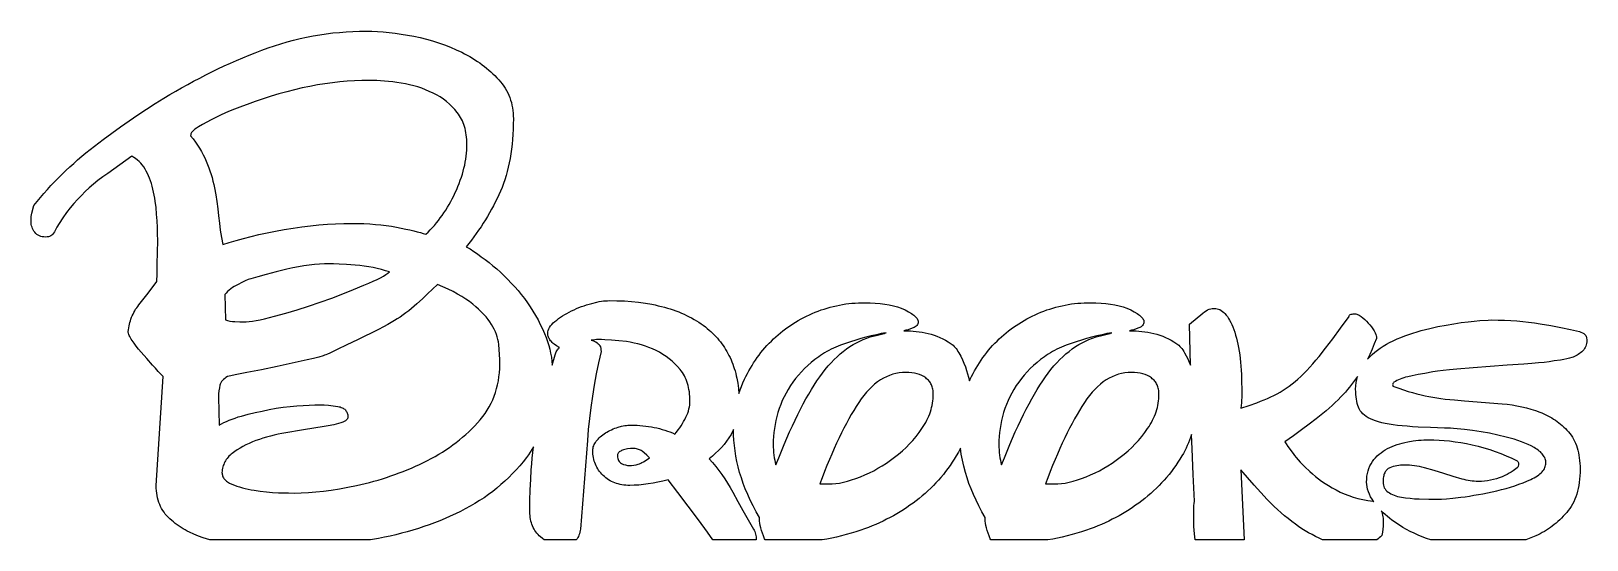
# Model space of a CAD drawing. Extents: x 24 to 217, y 22 to 85.
import ezdxf

# ---------------------------------------------------------------- set-up
doc = ezdxf.new("R2010")
doc.units = 0
doc.layers.add('CAMADA_1', color=18, linetype='CONTINUOUS')

msp = doc.modelspace()

# ---------------------------------------------------------------- linework, layer by layer
at = {"layer": 'CAMADA_1'}
for points in [[(66.26, 22.09), (46.35, 22.09), (45.94, 22.21), (45.54, 22.34), (44.94, 22.55), (44.38, 22.78), (43.83, 23.04), (43.56, 23.18), (43.3, 23.32), (43.05, 23.47), (42.8, 23.62), (42.56, 23.78), (42.32, 23.95), (42.09, 24.12), (41.86, 24.3), (41.64, 24.48), (41.43, 24.67), (41.23, 24.86), (41.03, 25.06), (40.85, 25.28), (40.69, 25.5), (40.54, 25.73), (40.4, 25.96), (40.27, 26.21), (40.16, 26.46), (40.06, 26.73), (39.98, 27), (39.9, 27.28), (39.84, 27.57), (39.8, 27.87), (39.76, 28.17), (39.74, 28.49), (39.74, 28.81), (40.58, 42.28), (40.28, 42.59), (39.96, 42.93), (39.62, 43.31), (39.27, 43.71), (38.56, 44.54), (37.87, 45.32), (37.55, 45.7), (37.25, 46.06), (36.98, 46.42), (36.73, 46.76), (36.62, 46.93), (36.53, 47.09), (36.45, 47.23), (36.38, 47.38), (36.33, 47.51), (36.29, 47.64), (36.27, 47.75), (36.27, 47.86), (36.29, 48.09), (36.32, 48.32), (36.36, 48.55), (36.41, 48.77), (36.47, 48.99), (36.53, 49.2), (36.6, 49.41), (36.68, 49.62), (36.76, 49.82), (36.86, 50.03), (36.96, 50.22), (37.07, 50.42), (37.18, 50.61), (37.31, 50.8), (37.44, 50.98), (37.58, 51.16), (38.71, 52.6), (39.82, 54.04), (39.83, 55.02), (39.86, 56.24), (39.9, 57.64), (39.91, 59.12), (39.9, 59.93), (39.87, 60.74), (39.83, 61.56), (39.78, 62.38), (39.7, 63.2), (39.6, 63.98), (39.54, 64.36), (39.47, 64.74), (39.4, 65.11), (39.31, 65.47), (39.22, 65.83), (39.13, 66.17), (39.02, 66.5), (38.9, 66.82), (38.77, 67.12), (38.64, 67.42), (38.49, 67.7), (38.34, 67.97), (38.18, 68.23), (38, 68.47), (37.81, 68.69), (37.61, 68.89), (37.4, 69.08), (37.17, 69.25), (36.94, 69.4), (36.69, 69.54), (33.73, 67.42), (33.11, 66.99), (32.52, 66.55), (31.96, 66.1), (31.44, 65.64), (30.94, 65.17), (30.46, 64.69), (29.99, 64.2), (29.54, 63.7), (29.09, 63.16), (28.64, 62.57), (28.18, 61.93), (27.71, 61.24), (27.44, 60.76), (27.12, 60.18), (27.03, 60.03), (26.93, 59.9), (26.81, 59.79), (26.68, 59.71), (26.53, 59.64), (26.38, 59.59), (26.21, 59.56), (26.02, 59.55), (25.82, 59.56), (25.62, 59.58), (25.44, 59.63), (25.27, 59.69), (25.11, 59.78), (24.97, 59.88), (24.83, 60), (24.71, 60.14), (24.6, 60.29), (24.51, 60.45), (24.43, 60.61), (24.36, 60.77), (24.31, 60.95), (24.27, 61.12), (24.25, 61.31), (24.24, 61.49), (24.25, 61.81), (24.26, 62.09), (24.29, 62.32), (24.33, 62.51), (24.58, 63.44), (24.99, 63.95), (25.4, 64.45), (25.83, 64.94), (26.26, 65.43), (26.7, 65.91), (27.14, 66.38), (27.6, 66.85), (28.06, 67.31), (28.54, 67.77), (29.02, 68.22), (29.51, 68.67), (30, 69.11), (30.51, 69.54), (31.02, 69.97), (31.54, 70.39), (32.08, 70.81), (33.14, 71.62), (34.22, 72.42), (35.29, 73.19), (36.36, 73.94), (37.44, 74.67), (38.51, 75.38), (39.59, 76.07), (40.67, 76.73), (41.4, 77.17), (42.14, 77.6), (42.87, 78.02), (43.62, 78.44), (44.36, 78.84), (45.11, 79.23), (45.86, 79.62), (46.62, 79.99), (47.37, 80.36), (48.14, 80.72), (48.9, 81.06), (49.67, 81.4), (50.44, 81.73), (51.22, 82.05), (51.99, 82.36), (52.78, 82.66), (53.56, 82.95), (54.35, 83.22), (55.14, 83.47), (55.93, 83.7), (56.73, 83.91), (57.53, 84.1), (58.34, 84.28), (59.15, 84.44), (59.96, 84.58), (60.77, 84.7), (61.59, 84.8), (62.41, 84.88), (63.24, 84.95), (64.06, 84.99), (64.89, 85.02), (65.73, 85.03), (66.41, 85.02), (67.11, 84.99), (67.83, 84.94), (68.55, 84.87), (69.3, 84.78), (70.05, 84.67), (70.83, 84.54), (71.61, 84.4), (72.4, 84.23), (73.17, 84.03), (73.93, 83.82), (74.68, 83.58), (75.42, 83.32), (76.14, 83.04), (76.84, 82.73), (77.54, 82.41), (77.88, 82.23), (78.21, 82.06), (78.54, 81.87), (78.86, 81.69), (79.17, 81.49), (79.47, 81.29), (79.77, 81.09), (80.06, 80.88), (80.34, 80.67), (80.61, 80.45), (80.88, 80.22), (81.14, 79.99), (81.4, 79.76), (81.64, 79.52), (81.88, 79.27), (82.11, 79.02), (82.33, 78.76), (82.54, 78.5), (82.73, 78.23), (82.91, 77.96), (83.07, 77.67), (83.22, 77.39), (83.36, 77.1), (83.48, 76.8), (83.58, 76.49), (83.68, 76.18), (83.75, 75.87), (83.82, 75.54), (83.87, 75.21), (83.9, 74.88), (83.92, 74.54), (83.93, 74.19), (83.92, 73.53), (83.91, 72.89), (83.87, 72.25), (83.83, 71.63), (83.77, 71.03), (83.71, 70.43), (83.62, 69.85), (83.53, 69.28), (83.42, 68.73), (83.3, 68.19), (83.17, 67.66), (83.03, 67.15), (82.87, 66.64), (82.7, 66.16), (82.52, 65.68), (82.32, 65.22), (82.12, 64.77), (81.9, 64.32), (81.68, 63.87), (81.45, 63.43), (81.22, 62.99), (80.97, 62.55), (80.72, 62.11), (80.46, 61.68), (80.19, 61.26), (79.92, 60.83), (79.63, 60.41), (79.34, 60), (79.04, 59.58), (78.73, 59.17), (78.41, 58.77), (78.09, 58.36), (78.56, 58.08), (79.02, 57.78), (79.49, 57.46), (79.96, 57.12), (80.43, 56.77), (80.91, 56.4), (81.38, 56.01), (81.86, 55.61), (82.33, 55.19), (82.79, 54.76), (83.23, 54.32), (83.67, 53.86), (84.09, 53.4), (84.5, 52.92), (84.9, 52.43), (85.29, 51.93), (85.66, 51.41), (86.01, 50.9), (86.35, 50.37), (86.67, 49.83), (86.98, 49.29), (87.26, 48.74), (87.53, 48.18), (87.78, 47.61), (87.98, 47.12), (88.15, 46.64), (88.31, 46.15), (88.44, 45.66), (88.54, 45.18), (88.63, 44.69), (88.69, 44.2), (88.73, 43.72), (89.1, 44.96), (89.14, 45.1), (89.19, 45.22), (89.24, 45.35), (89.3, 45.47), (89.37, 45.58), (89.45, 45.69), (89.53, 45.79), (89.62, 45.89), (89.28, 46.09), (88.99, 46.3), (88.86, 46.4), (88.74, 46.51), (88.63, 46.61), (88.53, 46.72), (88.45, 46.83), (88.38, 46.94), (88.31, 47.05), (88.26, 47.16), (88.22, 47.28), (88.19, 47.39), (88.18, 47.51), (88.17, 47.62), (88.19, 47.81), (88.23, 48), (88.3, 48.19), (88.39, 48.38), (88.52, 48.56), (88.67, 48.74), (88.85, 48.93), (89.06, 49.11), (89.29, 49.28), (89.52, 49.46), (89.77, 49.63), (90.02, 49.79), (90.29, 49.96), (90.56, 50.11), (90.84, 50.27), (91.14, 50.42), (91.43, 50.56), (91.74, 50.7), (92.04, 50.83), (92.35, 50.95), (92.67, 51.06), (92.98, 51.16), (93.31, 51.26), (93.63, 51.35), (94.26, 51.5), (94.55, 51.56), (94.83, 51.6), (95.09, 51.64), (95.34, 51.67), (95.57, 51.68), (95.79, 51.69), (96.74, 51.68), (97.66, 51.64), (98.56, 51.57), (99.42, 51.48), (100.26, 51.37), (101.08, 51.23), (101.47, 51.15), (101.86, 51.06), (102.24, 50.97), (102.62, 50.87), (102.99, 50.77), (103.35, 50.66), (103.7, 50.54), (104.05, 50.41), (104.39, 50.28), (104.72, 50.15), (105.05, 50), (105.37, 49.85), (105.69, 49.7), (105.99, 49.54), (106.29, 49.37), (106.58, 49.19), (106.87, 49.01), (107.15, 48.82), (107.42, 48.63), (107.69, 48.43), (107.92, 48.24), (108.15, 48.05), (108.37, 47.86), (108.58, 47.66), (108.78, 47.45), (108.98, 47.24), (109.18, 47.03), (109.36, 46.81), (109.54, 46.59), (109.72, 46.36), (109.88, 46.13), (110.04, 45.89), (110.19, 45.65), (110.34, 45.4), (110.48, 45.15), (110.61, 44.9), (110.74, 44.64), (110.86, 44.37), (110.97, 44.1), (111.08, 43.83), (111.18, 43.55), (111.27, 43.27), (111.36, 42.98), (111.44, 42.69), (111.51, 42.39), (111.58, 42.09), (111.69, 41.47), (111.78, 40.83), (111.83, 40.18), (111.98, 40.63), (112.15, 41.08), (112.33, 41.52), (112.52, 41.95), (112.7, 42.31), (112.88, 42.66), (113.06, 43), (113.26, 43.34), (113.46, 43.68), (113.66, 44), (113.88, 44.32), (114.1, 44.64), (114.33, 44.95), (114.56, 45.25), (114.81, 45.55), (115.06, 45.84), (115.31, 46.13), (115.57, 46.41), (115.85, 46.68), (116.12, 46.95), (116.41, 47.21), (116.69, 47.46), (116.99, 47.71), (117.29, 47.95), (117.59, 48.18), (117.9, 48.4), (118.21, 48.62), (118.53, 48.83), (118.86, 49.03), (119.19, 49.23), (119.53, 49.42), (119.87, 49.6), (120.21, 49.77), (120.57, 49.94), (120.92, 50.1), (121.29, 50.25), (121.65, 50.39), (122.02, 50.53), (122.39, 50.65), (122.77, 50.77), (123.14, 50.87), (123.52, 50.97), (123.9, 51.06), (124.28, 51.14), (124.67, 51.21), (125.05, 51.27), (125.44, 51.32), (125.83, 51.36), (126.23, 51.39), (126.62, 51.42), (127.02, 51.43), (127.42, 51.43), (128.09, 51.42), (128.72, 51.39), (129.33, 51.34), (129.9, 51.26), (130.45, 51.17), (130.96, 51.05), (131.45, 50.92), (131.91, 50.76), (132.41, 50.53), (132.84, 50.3), (133.2, 50.08), (133.36, 49.97), (133.5, 49.87), (133.62, 49.76), (133.73, 49.66), (133.82, 49.56), (133.9, 49.46), (133.95, 49.36), (134, 49.26), (134.02, 49.16), (134.03, 49.06), (134.02, 48.94), (133.99, 48.83), (133.94, 48.72), (133.87, 48.62), (133.78, 48.53), (133.67, 48.44), (133.54, 48.37), (133.39, 48.3), (133.08, 48.19), (132.79, 48.09), (132.51, 48.02), (132.25, 47.96), (132.33, 47.96), (132.7, 47.96), (133.06, 47.94), (133.42, 47.92), (133.78, 47.88), (134.15, 47.83), (134.52, 47.77), (134.89, 47.7), (135.26, 47.62), (135.62, 47.53), (135.99, 47.42), (136.35, 47.29), (136.71, 47.14), (137.06, 46.97), (137.41, 46.78), (137.75, 46.58), (138.09, 46.35), (138.22, 46.26), (138.34, 46.16), (138.47, 46.03), (138.59, 45.9), (138.71, 45.75), (138.83, 45.58), (138.95, 45.41), (139.07, 45.21), (139.29, 44.8), (139.5, 44.38), (139.69, 43.93), (139.87, 43.48), (140.01, 43.06), (140.14, 42.63), (140.26, 42.2), (140.36, 41.75), (140.45, 41.95), (140.63, 42.31), (140.81, 42.66), (140.99, 43), (141.19, 43.34), (141.39, 43.68), (141.6, 44), (141.81, 44.32), (142.03, 44.64), (142.26, 44.95), (142.5, 45.25), (142.74, 45.55), (142.99, 45.84), (143.24, 46.13), (143.51, 46.41), (143.78, 46.68), (144.05, 46.95), (144.34, 47.21), (144.62, 47.46), (144.92, 47.71), (145.22, 47.95), (145.52, 48.18), (145.83, 48.4), (146.15, 48.62), (146.47, 48.83), (146.79, 49.03), (147.12, 49.23), (147.46, 49.42), (147.8, 49.6), (148.15, 49.77), (148.5, 49.94), (148.85, 50.1), (149.22, 50.25), (149.58, 50.39), (149.95, 50.53), (150.32, 50.65), (150.7, 50.77), (151.07, 50.87), (151.45, 50.97), (151.83, 51.06), (152.21, 51.14), (152.6, 51.21), (152.98, 51.27), (153.37, 51.32), (153.77, 51.36), (154.16, 51.39), (154.56, 51.42), (154.95, 51.43), (155.36, 51.43), (156.02, 51.42), (156.65, 51.39), (157.26, 51.34), (157.83, 51.26), (158.38, 51.17), (158.9, 51.05), (159.38, 50.92), (159.84, 50.76), (160.34, 50.53), (160.77, 50.3), (161.13, 50.08), (161.29, 49.97), (161.43, 49.87), (161.55, 49.76), (161.66, 49.66), (161.75, 49.56), (161.83, 49.46), (161.88, 49.36), (161.93, 49.26), (161.95, 49.16), (161.96, 49.06), (161.95, 48.94), (161.92, 48.83), (161.87, 48.72), (161.8, 48.62), (161.71, 48.53), (161.6, 48.44), (161.47, 48.37), (161.32, 48.3), (161.01, 48.19), (160.72, 48.09), (160.44, 48.02), (160.18, 47.96), (160.27, 47.96), (160.63, 47.96), (160.99, 47.94), (161.35, 47.92), (161.72, 47.88), (162.08, 47.83), (162.45, 47.77), (162.82, 47.7), (163.19, 47.62), (163.56, 47.53), (163.92, 47.42), (164.28, 47.29), (164.64, 47.14), (164.99, 46.97), (165.34, 46.78), (165.68, 46.58), (166.02, 46.35), (166.15, 46.26), (166.27, 46.16), (166.4, 46.03), (166.52, 45.9), (166.64, 45.75), (166.76, 45.58), (166.88, 45.41), (167, 45.21), (167.2, 44.85), (167.38, 44.48), (167.56, 44.09), (167.72, 43.69), (167.62, 48.79), (169.23, 50.14), (169.44, 50.3), (169.65, 50.43), (169.84, 50.53), (170.04, 50.61), (170.22, 50.66), (170.39, 50.7), (170.54, 50.73), (170.67, 50.73), (170.85, 50.72), (171.02, 50.69), (171.2, 50.64), (171.36, 50.57), (171.53, 50.48), (171.69, 50.36), (171.84, 50.23), (171.99, 50.08), (172.14, 49.9), (172.29, 49.71), (172.43, 49.49), (172.57, 49.26), (172.7, 49), (172.83, 48.72), (172.96, 48.43), (173.08, 48.11), (173.2, 47.77), (173.31, 47.42), (173.42, 47.06), (173.51, 46.68), (173.6, 46.28), (173.68, 45.87), (173.75, 45.44), (173.81, 45), (173.87, 44.54), (173.92, 44.07), (173.96, 43.58), (174, 43.08), (174.02, 42.56), (174.04, 42.03), (174.05, 41.48), (174.06, 40.91), (174.06, 39.69), (174.05, 39.37), (174.04, 39.04), (174.01, 38.71), (173.97, 38.37), (175, 38.71), (175.95, 39.06), (176.4, 39.24), (176.84, 39.41), (177.26, 39.59), (177.66, 39.77), (178.05, 39.96), (178.43, 40.16), (178.81, 40.38), (179.19, 40.61), (179.56, 40.85), (179.93, 41.11), (180.3, 41.39), (180.66, 41.67), (181.02, 41.98), (181.39, 42.31), (181.75, 42.66), (182.12, 43.04), (182.49, 43.44), (182.87, 43.86), (183.25, 44.3), (183.63, 44.77), (184.43, 45.79), (185.32, 46.96), (186.29, 48.27), (187.35, 49.72), (187.27, 49.63), (187.3, 49.73), (187.35, 49.82), (187.41, 49.89), (187.5, 49.95), (187.6, 50), (187.73, 50.03), (187.87, 50.05), (188.03, 50.06), (188.11, 50.05), (188.2, 50.04), (188.3, 50.01), (188.4, 49.97), (188.5, 49.92), (188.61, 49.87), (188.83, 49.72), (189.06, 49.54), (189.29, 49.35), (189.51, 49.14), (189.72, 48.91), (189.92, 48.68), (190.11, 48.44), (190.28, 48.19), (190.44, 47.94), (190.57, 47.7), (190.66, 47.5), (190.72, 47.32), (190.73, 47.25), (190.74, 47.18), (190.74, 47.01), (190.47, 46.32), (190.19, 45.66), (189.91, 45.03), (189.62, 44.43), (189.9, 44.74), (190.21, 45.03), (190.52, 45.3), (190.86, 45.57), (191.21, 45.82), (191.57, 46.06), (191.96, 46.28), (192.35, 46.5), (192.81, 46.72), (193.28, 46.94), (193.76, 47.14), (194.25, 47.33), (194.74, 47.51), (195.25, 47.68), (195.77, 47.84), (196.29, 47.98), (197.34, 48.24), (198.35, 48.47), (199.35, 48.66), (200.31, 48.83), (201.23, 48.96), (202.07, 49.07), (202.84, 49.15), (203.53, 49.21), (204.56, 49.27), (205.01, 49.29), (205.81, 49.28), (206.59, 49.26), (207.36, 49.23), (208.11, 49.17), (208.85, 49.11), (209.57, 49.03), (210.28, 48.93), (210.98, 48.83), (212.32, 48.59), (213.57, 48.35), (214.75, 48.1), (215.85, 47.85), (216.05, 47.8), (216.23, 47.72), (216.39, 47.63), (216.53, 47.51), (216.58, 47.44), (216.64, 47.36), (216.68, 47.26), (216.72, 47.15), (216.74, 47.03), (216.76, 46.89), (216.78, 46.74), (216.78, 46.58), (216.75, 46.4), (216.71, 46.22), (216.65, 46.05), (216.58, 45.89), (216.49, 45.75), (216.39, 45.61), (216.27, 45.48), (216.14, 45.35), (216, 45.24), (215.86, 45.13), (215.71, 45.03), (215.56, 44.94), (215.41, 44.85), (215.25, 44.77), (215.08, 44.7), (214.92, 44.63), (214.64, 44.55), (214.31, 44.48), (213.94, 44.4), (213.52, 44.34), (212.73, 44.22), (212.12, 44.13), (211.51, 44.04), (210.79, 43.97), (209.95, 43.9), (208.99, 43.83), (206.93, 43.69), (204.8, 43.53), (202.69, 43.36), (200.69, 43.2), (199.78, 43.11), (198.98, 43.03), (198.3, 42.94), (197.73, 42.86), (196.74, 42.69), (195.89, 42.54), (195.17, 42.4), (194.6, 42.26), (194.35, 42.2), (194.11, 42.13), (193.88, 42.05), (193.67, 41.97), (193.46, 41.88), (193.26, 41.79), (193.08, 41.69), (192.9, 41.59), (192.83, 41.5), (192.78, 41.42), (192.75, 41.33), (192.73, 41.25), (192.75, 41.17), (192.78, 41.12), (192.83, 41.09), (192.9, 41.08), (193.51, 40.86), (194.09, 40.65), (194.66, 40.46), (195.21, 40.3), (195.74, 40.15), (196.25, 40.02), (196.75, 39.9), (197.22, 39.81), (197.7, 39.73), (198.2, 39.65), (198.71, 39.58), (199.25, 39.51), (200.4, 39.4), (201.62, 39.3), (206.28, 38.92), (206.91, 38.86), (207.52, 38.78), (208.13, 38.68), (208.71, 38.56), (209.29, 38.42), (209.85, 38.27), (210.4, 38.1), (210.94, 37.9), (211.2, 37.8), (211.46, 37.69), (211.71, 37.57), (211.95, 37.45), (212.19, 37.32), (212.43, 37.18), (212.66, 37.04), (212.88, 36.89), (213.1, 36.73), (213.32, 36.57), (213.53, 36.4), (213.73, 36.22), (213.93, 36.04), (214.12, 35.85), (214.31, 35.65), (214.49, 35.45), (214.67, 35.24), (214.83, 35.02), (214.98, 34.78), (215.12, 34.54), (215.25, 34.29), (215.37, 34.03), (215.48, 33.75), (215.57, 33.47), (215.66, 33.18), (215.73, 32.87), (215.79, 32.56), (215.84, 32.23), (215.88, 31.9), (215.91, 31.55), (215.93, 31.2), (215.93, 30.83), (215.93, 30.41), (215.91, 29.99), (215.87, 29.59), (215.83, 29.2), (215.77, 28.82), (215.7, 28.45), (215.62, 28.1), (215.52, 27.75), (215.41, 27.42), (215.29, 27.11), (215.15, 26.8), (215, 26.51), (214.84, 26.23), (214.67, 25.96), (214.48, 25.7), (214.28, 25.46), (214.07, 25.22), (213.86, 25), (213.64, 24.78), (213.42, 24.56), (213.2, 24.36), (212.97, 24.16), (212.74, 23.97), (212.5, 23.79), (212.26, 23.61), (212.02, 23.44), (211.77, 23.28), (211.52, 23.12), (211.26, 22.98), (211, 22.84), (210.74, 22.71), (210.47, 22.58), (209.86, 22.32), (209.24, 22.09), (197.46, 22.09), (196.92, 22.27), (196.4, 22.47), (195.89, 22.68), (195.4, 22.9), (194.92, 23.13), (194.46, 23.37), (194.01, 23.63), (193.58, 23.89), (193.26, 24.1), (192.95, 24.32), (192.65, 24.54), (192.36, 24.76), (192.09, 24.99), (191.83, 25.22), (191.58, 25.45), (191.34, 25.69), (191.39, 25.51), (191.44, 25.33), (191.49, 25.14), (191.52, 24.95), (191.55, 24.76), (191.57, 24.56), (191.58, 24.36), (191.58, 24.15), (191.57, 23.8), (191.54, 23.43), (191.49, 23.04), (191.41, 22.63), (191.24, 22.47), (191.08, 22.33), (190.93, 22.22), (190.79, 22.09), (184.08, 22.09), (183.64, 22.29), (183.2, 22.5), (182.77, 22.73), (182.34, 22.96), (181.93, 23.21), (181.51, 23.47), (181.11, 23.74), (180.7, 24.02), (180.25, 24.36), (179.8, 24.71), (179.36, 25.07), (178.93, 25.44), (178.5, 25.83), (178.07, 26.23), (177.65, 26.64), (177.23, 27.07), (176.41, 27.95), (175.59, 28.86), (174.78, 29.79), (173.97, 30.75), (174.38, 22.09), (168.32, 22.09), (168.26, 22.46), (168.22, 22.84), (168.18, 23.29), (168.15, 23.76), (168.14, 24.24), (168.13, 24.74), (168.13, 25.76), (168.14, 26.05), (168.15, 26.33), (168.18, 26.6), (168.22, 26.86), (168.06, 30.17), (167.92, 33.34), (167.89, 34.22), (167.86, 35.11), (167.74, 34.77), (167.62, 34.43), (167.48, 34.1), (167.33, 33.76), (167.18, 33.44), (167.01, 33.11), (166.84, 32.79), (166.66, 32.47), (166.42, 32.07), (166.16, 31.68), (165.9, 31.29), (165.63, 30.92), (165.36, 30.55), (165.07, 30.18), (164.77, 29.82), (164.47, 29.47), (164.15, 29.13), (163.83, 28.8), (163.5, 28.47), (163.16, 28.14), (162.81, 27.83), (162.45, 27.52), (162.08, 27.22), (161.71, 26.92), (161.32, 26.64), (160.93, 26.36), (160.54, 26.09), (160.13, 25.82), (159.73, 25.57), (159.31, 25.32), (158.89, 25.08), (158.47, 24.85), (158.04, 24.63), (157.6, 24.41), (157.15, 24.2), (156.7, 24), (156.25, 23.81), (155.79, 23.63), (155.32, 23.45), (154.85, 23.28), (154.25, 23.08), (153.65, 22.9), (153.06, 22.73), (152.46, 22.57), (151.86, 22.43), (151.26, 22.3), (150.67, 22.19), (150.07, 22.09), (143.02, 22.09), (142.95, 22.23), (142.8, 22.58), (142.67, 22.92), (142.57, 23.25), (142.48, 23.56), (142.41, 23.86), (142.36, 24.15), (142.33, 24.42), (142.32, 24.68), (142.32, 24.85), (141.91, 25.57), (141.53, 26.28), (141.18, 26.99), (140.86, 27.69), (140.56, 28.38), (140.3, 29.07), (140.07, 29.76), (139.86, 30.44), (139.66, 31.2), (139.49, 31.95), (139.36, 32.7), (139.25, 33.44), (139, 32.95), (138.73, 32.47), (138.48, 32.07), (138.23, 31.68), (137.97, 31.29), (137.7, 30.92), (137.42, 30.55), (137.14, 30.18), (136.84, 29.82), (136.54, 29.47), (136.22, 29.13), (135.9, 28.8), (135.57, 28.47), (135.23, 28.14), (134.88, 27.83), (134.52, 27.52), (134.15, 27.22), (133.77, 26.92), (133.39, 26.64), (133, 26.36), (132.6, 26.09), (132.2, 25.82), (131.79, 25.57), (131.38, 25.32), (130.96, 25.08), (130.54, 24.85), (130.1, 24.63), (129.67, 24.41), (129.22, 24.2), (128.77, 24), (128.32, 23.81), (127.86, 23.63), (127.39, 23.45), (126.92, 23.28), (126.32, 23.08), (125.72, 22.9), (125.12, 22.73), (124.53, 22.57), (123.93, 22.43), (123.33, 22.3), (122.73, 22.19), (122.14, 22.09), (115.09, 22.09), (115.02, 22.23), (114.87, 22.58), (114.74, 22.92), (114.63, 23.25), (114.55, 23.56), (114.48, 23.86), (114.43, 24.15), (114.4, 24.42), (114.39, 24.68), (114.39, 24.85), (113.98, 25.57), (113.6, 26.28), (113.25, 26.99), (112.93, 27.69), (112.63, 28.38), (112.37, 29.07), (112.14, 29.76), (111.93, 30.44), (111.75, 31.11), (111.6, 31.78), (111.47, 32.45), (111.36, 33.1), (111.28, 33.76), (111.22, 34.41), (111.18, 35.05), (111.17, 35.69), (111.17, 35.73), (111.02, 35.43), (110.86, 35.14), (110.6, 34.71), (110.31, 34.3), (110, 33.9), (109.68, 33.52), (109.33, 33.15), (108.96, 32.8), (108.57, 32.46), (108.15, 32.13), (108.57, 31.66), (108.97, 31.17), (109.36, 30.67), (109.73, 30.16), (110.09, 29.64), (110.43, 29.1), (110.76, 28.55), (111.07, 27.98), (111.69, 26.84), (112.33, 25.7), (112.99, 24.55), (113.66, 23.41), (113.73, 23.27), (113.79, 23.12), (113.85, 22.97), (113.9, 22.8), (113.93, 22.64), (113.96, 22.46), (113.98, 22.28), (113.99, 22.09), (108.62, 22.09), (107.94, 23.03), (106.82, 24.57), (105.57, 26.25), (104.29, 27.93), (103.07, 29.51), (102.44, 29.35), (101.82, 29.21), (101.22, 29.09), (100.62, 29), (100.03, 28.92), (99.45, 28.87), (98.89, 28.84), (98.33, 28.83), (98.08, 28.83), (97.84, 28.85), (97.6, 28.87), (97.36, 28.91), (97.14, 28.95), (96.91, 29), (96.7, 29.06), (96.49, 29.14), (96.29, 29.22), (96.09, 29.31), (95.9, 29.41), (95.71, 29.52), (95.53, 29.64), (95.36, 29.77), (95.19, 29.91), (95.03, 30.06), (94.88, 30.21), (94.73, 30.37), (94.6, 30.54), (94.47, 30.71), (94.36, 30.89), (94.26, 31.07), (94.16, 31.25), (94.08, 31.44), (94, 31.64), (93.94, 31.84), (93.88, 32.04), (93.84, 32.26), (93.8, 32.47), (93.78, 32.69), (93.76, 32.92), (93.76, 33.15), (93.77, 33.29), (93.79, 33.44), (93.82, 33.59), (93.87, 33.73), (93.92, 33.87), (94, 34.01), (94.08, 34.15), (94.18, 34.29), (94.29, 34.43), (94.41, 34.56), (94.54, 34.69), (94.68, 34.82), (94.83, 34.94), (94.98, 35.07), (95.33, 35.31), (95.51, 35.42), (95.69, 35.53), (95.88, 35.63), (96.08, 35.72), (96.27, 35.81), (96.48, 35.89), (96.68, 35.96), (96.89, 36.03), (97.31, 36.14), (97.72, 36.22), (97.92, 36.24), (98.11, 36.26), (98.31, 36.28), (98.5, 36.28), (98.87, 36.28), (99.23, 36.26), (99.59, 36.24), (99.95, 36.21), (100.3, 36.17), (100.65, 36.12), (101, 36.07), (101.34, 36), (101.67, 35.93), (102.01, 35.85), (102.34, 35.76), (102.66, 35.66), (102.98, 35.55), (103.3, 35.44), (103.61, 35.31), (103.92, 35.18), (104.13, 35.43), (104.32, 35.69), (104.51, 35.95), (104.68, 36.21), (104.85, 36.47), (105, 36.73), (105.14, 36.99), (105.27, 37.25), (105.39, 37.52), (105.5, 37.77), (105.58, 38.03), (105.65, 38.28), (105.71, 38.53), (105.75, 38.77), (105.77, 39.01), (105.78, 39.24), (105.78, 39.55), (105.76, 39.84), (105.74, 40.13), (105.71, 40.41), (105.66, 40.68), (105.61, 40.95), (105.55, 41.2), (105.47, 41.45), (105.39, 41.7), (105.3, 41.93), (105.2, 42.16), (105.09, 42.38), (104.97, 42.59), (104.84, 42.79), (104.7, 42.99), (104.55, 43.18), (104.24, 43.54), (103.91, 43.88), (103.56, 44.2), (103.2, 44.5), (102.82, 44.78), (102.43, 45.04), (102.02, 45.29), (101.59, 45.51), (101.15, 45.71), (100.71, 45.89), (100.26, 46.06), (99.8, 46.21), (99.34, 46.33), (98.87, 46.44), (98.39, 46.54), (97.91, 46.61), (96.96, 46.72), (96.07, 46.8), (95.23, 46.85), (94.82, 46.86), (94.44, 46.86), (94.21, 46.86), (93.99, 46.85), (93.55, 46.8), (93.71, 46.75), (93.86, 46.7), (94, 46.64), (94.14, 46.57), (94.29, 46.47), (94.42, 46.36), (94.53, 46.24), (94.62, 46.1), (94.69, 45.95), (94.74, 45.78), (94.77, 45.6), (94.78, 45.41), (94.47, 44.01), (94.19, 42.62), (93.94, 41.23), (93.72, 39.85), (93.52, 38.47), (93.35, 37.1), (93.2, 35.74), (93.08, 34.38), (92.24, 23.43), (92.2, 23.23), (92.15, 23.03), (92.1, 22.85), (92.04, 22.68), (91.97, 22.51), (91.89, 22.36), (91.81, 22.22), (91.71, 22.09), (87.74, 22.09), (87.51, 22.26), (87.28, 22.45), (87.12, 22.6), (86.98, 22.75), (86.84, 22.91), (86.71, 23.08), (86.59, 23.25), (86.48, 23.43), (86.39, 23.62), (86.3, 23.81), (86.22, 24.01), (86.16, 24.21), (86.1, 24.42), (86.05, 24.64), (86.02, 24.86), (85.99, 25.09), (85.98, 25.32), (85.97, 25.57), (85.98, 26.96), (86.01, 28.29), (86.07, 29.56), (86.14, 30.77), (86.2, 31.49), (86.26, 32.2), (86.34, 32.91), (86.43, 33.61), (86.22, 33.27), (86, 32.93), (85.78, 32.61), (85.54, 32.29), (85.13, 31.76), (84.71, 31.25), (84.27, 30.76), (83.82, 30.28), (83.36, 29.81), (82.88, 29.36), (82.39, 28.92), (81.89, 28.5), (81.37, 28.09), (80.84, 27.69), (80.3, 27.3), (79.74, 26.94), (79.17, 26.58), (78.58, 26.24), (77.98, 25.91), (77.37, 25.6), (76.75, 25.3), (76.12, 25.01), (75.48, 24.73), (74.83, 24.46), (74.18, 24.2), (73.52, 23.96), (72.85, 23.72), (72.17, 23.5), (71.49, 23.29), (70.8, 23.09), (70.1, 22.9), (69.39, 22.72), (68.68, 22.56), (67.96, 22.4), (67.23, 22.26), (66.49, 22.13)], [(43.97, 72.08), (44.28, 71.69), (44.57, 71.31), (44.84, 70.92), (45.09, 70.53), (45.33, 70.14), (45.54, 69.74), (45.74, 69.35), (45.92, 68.94), (46.08, 68.54), (46.23, 68.13), (46.38, 67.73), (46.51, 67.31), (46.63, 66.9), (46.74, 66.48), (46.84, 66.06), (46.93, 65.64), (47.09, 64.79), (47.23, 63.93), (47.35, 63.05), (47.44, 62.17), (47.54, 61.28), (47.65, 60.39), (47.79, 59.5), (47.95, 58.62), (48.77, 58.89), (49.63, 59.14), (50.53, 59.39), (51.46, 59.63), (52.43, 59.86), (53.44, 60.08), (54.49, 60.28), (55.57, 60.48), (56.66, 60.66), (57.74, 60.81), (58.81, 60.94), (59.87, 61.05), (60.91, 61.13), (61.93, 61.19), (62.95, 61.23), (63.95, 61.24), (64.7, 61.23), (65.44, 61.21), (66.15, 61.17), (66.85, 61.12), (67.53, 61.06), (68.19, 60.98), (68.83, 60.88), (69.45, 60.77), (70.6, 60.54), (71.12, 60.43), (71.59, 60.32), (72.03, 60.21), (72.42, 60.1), (72.78, 59.99), (73.09, 59.89), (73.37, 60.15), (73.63, 60.43), (73.89, 60.71), (74.15, 61), (74.4, 61.3), (74.64, 61.6), (74.87, 61.92), (75.11, 62.23), (75.33, 62.56), (75.55, 62.89), (75.76, 63.24), (75.97, 63.58), (76.17, 63.94), (76.36, 64.3), (76.55, 64.67), (76.73, 65.05), (76.91, 65.43), (77.07, 65.81), (77.22, 66.19), (77.36, 66.57), (77.49, 66.95), (77.61, 67.32), (77.72, 67.7), (77.81, 68.08), (77.9, 68.45), (77.97, 68.83), (78.03, 69.2), (78.08, 69.57), (78.12, 69.95), (78.15, 70.32), (78.17, 70.69), (78.17, 71.06), (78.17, 71.35), (78.16, 71.64), (78.13, 71.92), (78.1, 72.19), (78.06, 72.46), (78.01, 72.72), (77.95, 72.97), (77.88, 73.22), (77.8, 73.46), (77.71, 73.69), (77.61, 73.92), (77.51, 74.14), (77.39, 74.35), (77.27, 74.56), (77.13, 74.76), (76.99, 74.96), (76.68, 75.33), (76.36, 75.68), (76.01, 76.01), (75.64, 76.32), (75.26, 76.61), (74.85, 76.88), (74.43, 77.14), (73.98, 77.37), (73.52, 77.58), (73.05, 77.78), (72.58, 77.96), (72.09, 78.12), (71.59, 78.26), (71.09, 78.39), (70.57, 78.5), (70.05, 78.6), (69.52, 78.68), (69, 78.74), (68.49, 78.8), (67.99, 78.85), (67.5, 78.89), (67.01, 78.91), (66.54, 78.93), (66.07, 78.93), (65.18, 78.92), (64.28, 78.89), (63.37, 78.83), (62.46, 78.75), (61.54, 78.65), (60.61, 78.52), (59.68, 78.37), (58.74, 78.19), (57.8, 78), (56.85, 77.78), (55.89, 77.53), (54.92, 77.27), (53.95, 76.98), (52.97, 76.67), (51.99, 76.33), (51, 75.97), (50.39, 75.74), (49.43, 75.38), (48.86, 75.16), (48.28, 74.91), (47.69, 74.65), (47.1, 74.36), (46.52, 74.07), (45.97, 73.77), (45.44, 73.47), (44.94, 73.18), (44.72, 73.03), (44.52, 72.89), (44.35, 72.74), (44.21, 72.61), (44.11, 72.47), (44.03, 72.34), (43.99, 72.21)], [(48.29, 49.3), (48.55, 49.23), (48.84, 49.16), (49.15, 49.12), (49.47, 49.09), (50.09, 49.06), (50.57, 49.05), (50.87, 49.06), (51.22, 49.09), (51.63, 49.15), (52.08, 49.23), (52.58, 49.33), (53.13, 49.45), (53.73, 49.6), (54.38, 49.77), (55.75, 50.15), (57.15, 50.56), (58.57, 51.01), (60.01, 51.5), (61.45, 52.01), (62.83, 52.53), (64.16, 53.05), (65.43, 53.58), (66.03, 53.84), (66.57, 54.08), (67.05, 54.31), (67.47, 54.52), (67.84, 54.72), (68.15, 54.9), (68.41, 55.07), (68.61, 55.23), (68.11, 55.39), (67.61, 55.54), (67.09, 55.67), (66.56, 55.78), (66.02, 55.88), (65.47, 55.96), (64.91, 56.03), (64.33, 56.08), (63.26, 56.15), (62.37, 56.2), (61.67, 56.23), (61.16, 56.24), (60.56, 56.23), (59.94, 56.2), (59.31, 56.15), (58.66, 56.08), (58, 55.98), (57.32, 55.86), (56.62, 55.73), (55.91, 55.57), (54.55, 55.24), (53.35, 54.93), (52.3, 54.65), (51.42, 54.38), (51.1, 54.28), (50.73, 54.13), (50.32, 53.94), (49.85, 53.7), (49.62, 53.57), (49.39, 53.43), (49.17, 53.29), (48.95, 53.13), (48.75, 52.97), (48.56, 52.8), (48.38, 52.62), (48.2, 52.43)], [(47.86, 30.42), (47.87, 30.31), (47.88, 30.2), (47.91, 30.09), (47.94, 29.98), (47.98, 29.88), (48.04, 29.78), (48.1, 29.69), (48.17, 29.6), (48.25, 29.51), (48.34, 29.42), (48.44, 29.34), (48.56, 29.26), (48.68, 29.19), (48.8, 29.12), (49.09, 28.98), (49.4, 28.86), (49.72, 28.75), (50.05, 28.64), (50.39, 28.54), (50.74, 28.45), (51.1, 28.36), (51.47, 28.29), (51.84, 28.22), (52.6, 28.11), (53.36, 28.02), (54.11, 27.96), (54.85, 27.92), (56.09, 27.89), (56.84, 27.88), (57.68, 27.9), (58.56, 27.94), (59.46, 28.01), (60.41, 28.12), (61.38, 28.25), (62.39, 28.41), (63.43, 28.6), (64.5, 28.81), (65.04, 28.93), (65.58, 29.06), (66.12, 29.2), (66.65, 29.34), (67.18, 29.49), (67.71, 29.65), (68.24, 29.82), (68.76, 29.99), (69.27, 30.17), (69.79, 30.36), (70.3, 30.55), (70.8, 30.76), (71.31, 30.97), (71.81, 31.19), (72.3, 31.42), (72.8, 31.65), (73.29, 31.89), (73.76, 32.14), (74.23, 32.4), (74.69, 32.67), (75.14, 32.95), (75.58, 33.23), (76.02, 33.53), (76.44, 33.83), (76.85, 34.14), (77.26, 34.46), (77.65, 34.79), (78.04, 35.13), (78.41, 35.47), (78.78, 35.83), (79.14, 36.19), (79.49, 36.56), (79.82, 36.94), (80.13, 37.33), (80.42, 37.73), (80.69, 38.14), (80.94, 38.56), (81.16, 38.99), (81.37, 39.43), (81.55, 39.87), (81.71, 40.33), (81.85, 40.8), (81.97, 41.27), (82.07, 41.76), (82.14, 42.25), (82.19, 42.76), (82.23, 43.27), (82.24, 43.8), (82.23, 44.4), (82.21, 45.01), (82.17, 45.62), (82.11, 46.25), (82.07, 46.57), (82.01, 46.89), (81.93, 47.2), (81.83, 47.51), (81.7, 47.83), (81.56, 48.14), (81.4, 48.44), (81.22, 48.75), (81.02, 49.06), (80.79, 49.37), (80.54, 49.68), (80.26, 49.99), (79.96, 50.3), (79.63, 50.62), (79.27, 50.93), (78.89, 51.25), (78.48, 51.57), (78.03, 51.88), (77.55, 52.19), (77.02, 52.5), (76.46, 52.8), (75.85, 53.11), (75.21, 53.41), (74.53, 53.7), (73.93, 53.11), (73.31, 52.51), (72.66, 51.9), (71.99, 51.29), (71.65, 50.99), (71.31, 50.7), (70.97, 50.42), (70.62, 50.16), (70.27, 49.91), (69.91, 49.66), (69.56, 49.44), (69.2, 49.22), (68.82, 48.99), (68.37, 48.73), (67.85, 48.44), (67.25, 48.12), (64.63, 46.85), (63.33, 46.2), (62.13, 45.62), (61.21, 45.19), (60.92, 45.06), (60.73, 44.98), (60.57, 44.92), (60.37, 44.85), (59.86, 44.7), (59.2, 44.53), (58.41, 44.35), (54.68, 43.55), (52.75, 43.14), (50.95, 42.78), (49.48, 42.49), (48.95, 42.37), (48.54, 42.28), (48.36, 42.17), (48.2, 42.05), (48.05, 41.93), (47.93, 41.8), (47.82, 41.66), (47.73, 41.52), (47.66, 41.37), (47.61, 41.22), (47.54, 40.89), (47.48, 40.53), (47.45, 40.15), (47.44, 39.74), (47.53, 36.26), (47.81, 36.43), (48.11, 36.59), (48.43, 36.74), (48.76, 36.89), (49.12, 37.03), (49.49, 37.16), (49.87, 37.29), (50.28, 37.41), (51.11, 37.63), (51.96, 37.84), (52.83, 38.03), (53.71, 38.21), (54.59, 38.37), (55.45, 38.5), (56.3, 38.6), (57.14, 38.68), (57.93, 38.73), (58.67, 38.77), (59.35, 38.8), (59.97, 38.8), (60.49, 38.79), (61.04, 38.75), (61.61, 38.69), (62.22, 38.59), (62.36, 38.56), (62.5, 38.53), (62.63, 38.48), (62.75, 38.43), (62.86, 38.37), (62.96, 38.31), (63.05, 38.24), (63.14, 38.16), (63.21, 38.07), (63.27, 37.98), (63.32, 37.88), (63.37, 37.77), (63.4, 37.66), (63.42, 37.54), (63.44, 37.41), (63.44, 37.28), (63.44, 37.22), (63.42, 37.16), (63.4, 37.1), (63.37, 37.04), (63.33, 36.98), (63.28, 36.93), (63.16, 36.83), (63, 36.73), (62.8, 36.64), (62.57, 36.55), (62.3, 36.48), (61.69, 36.33), (61.02, 36.19), (60.28, 36.06), (59.46, 35.93), (57.7, 35.65), (55.78, 35.33), (55.29, 35.24), (54.8, 35.15), (54.32, 35.04), (53.85, 34.92), (53.39, 34.79), (52.94, 34.66), (52.49, 34.51), (52.06, 34.36), (51.63, 34.2), (51.22, 34.02), (50.83, 33.84), (50.46, 33.65), (50.1, 33.45), (49.76, 33.24), (49.44, 33.02), (49.13, 32.79), (48.99, 32.67), (48.86, 32.55), (48.73, 32.43), (48.61, 32.3), (48.5, 32.16), (48.4, 32.02), (48.31, 31.88), (48.22, 31.73), (48.15, 31.58), (48.08, 31.43), (48.03, 31.27), (47.98, 31.11), (47.94, 30.94), (47.9, 30.77), (47.88, 30.6)], [(128.1, 47.2), (128.99, 47.43), (129.8, 47.62), (129.94, 47.69), (130, 47.7), (130.05, 47.71), (129.75, 47.66), (129.46, 47.6), (129.16, 47.53), (128.86, 47.46), (128.2, 47.32), (127.55, 47.16), (126.93, 46.98), (126.32, 46.78), (125.66, 46.6), (125.02, 46.4), (124.41, 46.17), (123.82, 45.93), (123.25, 45.67), (122.98, 45.53), (122.71, 45.38), (122.45, 45.23), (122.2, 45.07), (121.95, 44.91), (121.71, 44.75), (121.24, 44.4), (120.8, 44.04), (120.37, 43.67), (119.96, 43.29), (119.58, 42.89), (119.21, 42.48), (118.86, 42.05), (118.53, 41.61), (118.23, 41.17), (117.94, 40.71), (117.68, 40.25), (117.43, 39.78), (117.21, 39.31), (117.01, 38.83), (116.83, 38.34), (116.67, 37.85), (116.53, 37.35), (116.41, 36.85), (116.31, 36.36), (116.23, 35.87), (116.16, 35.38), (116.12, 34.89), (116.09, 34.4), (116.08, 33.91), (116.08, 33.55), (116.1, 33.21), (116.13, 32.88), (116.16, 32.55), (116.21, 32.24), (116.27, 31.94), (116.34, 31.65), (116.42, 31.37), (116.76, 32.24), (117.1, 33.08), (117.43, 33.89), (117.77, 34.68), (118.11, 35.45), (118.45, 36.19), (118.79, 36.91), (119.13, 37.6), (119.47, 38.27), (119.8, 38.91), (120.14, 39.53), (120.48, 40.12), (120.82, 40.69), (121.16, 41.24), (121.5, 41.75), (121.84, 42.25), (122.18, 42.72), (122.53, 43.17), (122.88, 43.6), (123.24, 44), (123.61, 44.39), (123.99, 44.75), (124.37, 45.09), (124.76, 45.41), (125.15, 45.71), (125.55, 45.99), (125.96, 46.24), (126.38, 46.48), (126.8, 46.69), (127.23, 46.88), (127.66, 47.05)], [(156.03, 47.2), (156.92, 47.43), (157.73, 47.62), (157.87, 47.69), (157.93, 47.7), (157.98, 47.71), (157.68, 47.66), (157.39, 47.6), (157.09, 47.53), (156.79, 47.46), (156.13, 47.32), (155.48, 47.16), (154.86, 46.98), (154.25, 46.78), (153.59, 46.6), (152.95, 46.4), (152.34, 46.17), (151.75, 45.93), (151.18, 45.67), (150.91, 45.53), (150.64, 45.38), (150.38, 45.23), (150.13, 45.07), (149.88, 44.91), (149.64, 44.75), (149.17, 44.4), (148.73, 44.04), (148.3, 43.67), (147.89, 43.29), (147.51, 42.89), (147.14, 42.48), (146.79, 42.05), (146.47, 41.61), (146.16, 41.17), (145.87, 40.71), (145.61, 40.25), (145.37, 39.78), (145.14, 39.31), (144.94, 38.83), (144.76, 38.34), (144.6, 37.85), (144.46, 37.35), (144.34, 36.85), (144.24, 36.36), (144.16, 35.87), (144.09, 35.38), (144.05, 34.89), (144.02, 34.4), (144.01, 33.91), (144.02, 33.55), (144.03, 33.21), (144.06, 32.88), (144.1, 32.55), (144.14, 32.24), (144.2, 31.94), (144.27, 31.65), (144.35, 31.37), (144.69, 32.24), (145.03, 33.08), (145.37, 33.89), (145.7, 34.68), (146.04, 35.45), (146.38, 36.19), (146.72, 36.91), (147.06, 37.6), (147.4, 38.27), (147.74, 38.91), (148.07, 39.53), (148.41, 40.12), (148.75, 40.69), (149.09, 41.24), (149.43, 41.75), (149.77, 42.25), (150.11, 42.72), (150.46, 43.17), (150.81, 43.6), (151.18, 44), (151.54, 44.39), (151.92, 44.75), (152.3, 45.09), (152.69, 45.41), (153.08, 45.71), (153.48, 45.99), (153.89, 46.24), (154.31, 46.48), (154.73, 46.69), (155.16, 46.88), (155.59, 47.05)], [(132.5, 42.8), (132.08, 42.78), (131.67, 42.74), (131.27, 42.67), (130.87, 42.57), (130.48, 42.43), (130.1, 42.27), (129.72, 42.09), (129.35, 41.87), (128.99, 41.62), (128.63, 41.34), (128.29, 41.04), (127.95, 40.7), (127.62, 40.34), (127.29, 39.95), (126.97, 39.52), (126.66, 39.07), (126.36, 38.6), (126.05, 38.1), (125.74, 37.58), (125.44, 37.05), (125.14, 36.49), (124.83, 35.91), (124.53, 35.31), (124.23, 34.69), (123.93, 34.05), (123.63, 33.39), (123.33, 32.71), (123.03, 32.01), (122.73, 31.29), (122.43, 30.54), (122.13, 29.78), (121.84, 29), (122.94, 29), (123.37, 29.01), (123.82, 29.05), (124.28, 29.12), (124.77, 29.22), (125.27, 29.35), (125.79, 29.5), (126.32, 29.68), (126.87, 29.89), (127.43, 30.12), (127.98, 30.37), (128.52, 30.64), (129.05, 30.94), (129.58, 31.25), (130.1, 31.58), (130.61, 31.93), (131.11, 32.3), (131.6, 32.69), (132.07, 33.09), (132.52, 33.51), (132.95, 33.95), (133.36, 34.4), (133.76, 34.87), (134.14, 35.36), (134.49, 35.86), (134.66, 36.11), (134.82, 36.37), (134.97, 36.62), (135.11, 36.88), (135.23, 37.14), (135.35, 37.4), (135.45, 37.67), (135.54, 37.93), (135.62, 38.2), (135.69, 38.46), (135.75, 38.73), (135.8, 39), (135.84, 39.27), (135.87, 39.54), (135.89, 39.81), (135.89, 40.09), (135.89, 40.26), (135.88, 40.42), (135.86, 40.57), (135.83, 40.72), (135.8, 40.87), (135.76, 41.01), (135.71, 41.14), (135.66, 41.27), (135.6, 41.4), (135.53, 41.52), (135.45, 41.63), (135.37, 41.74), (135.28, 41.84), (135.18, 41.94), (135.07, 42.03), (134.96, 42.12), (134.72, 42.28), (134.46, 42.42), (134.18, 42.53), (133.88, 42.63), (133.56, 42.7), (133.23, 42.76), (132.88, 42.79)], [(160.44, 42.8), (160.02, 42.78), (159.6, 42.74), (159.2, 42.67), (158.8, 42.57), (158.41, 42.43), (158.03, 42.27), (157.65, 42.09), (157.28, 41.87), (156.92, 41.62), (156.57, 41.34), (156.22, 41.04), (155.88, 40.7), (155.55, 40.34), (155.22, 39.95), (154.9, 39.52), (154.59, 39.07), (154.29, 38.6), (153.98, 38.1), (153.68, 37.58), (153.37, 37.05), (153.07, 36.49), (152.76, 35.91), (152.46, 35.31), (152.16, 34.69), (151.86, 34.05), (151.56, 33.39), (151.26, 32.71), (150.96, 32.01), (150.66, 31.29), (150.36, 30.54), (150.06, 29.78), (149.77, 29), (150.87, 29), (151.3, 29.01), (151.75, 29.05), (152.22, 29.12), (152.7, 29.22), (153.2, 29.35), (153.72, 29.5), (154.25, 29.68), (154.81, 29.89), (155.36, 30.12), (155.91, 30.37), (156.45, 30.64), (156.99, 30.94), (157.51, 31.25), (158.03, 31.58), (158.54, 31.93), (159.04, 32.3), (159.53, 32.69), (160, 33.09), (160.45, 33.51), (160.88, 33.95), (161.29, 34.4), (161.69, 34.87), (162.07, 35.36), (162.42, 35.86), (162.59, 36.11), (162.75, 36.37), (162.9, 36.62), (163.04, 36.88), (163.16, 37.14), (163.28, 37.4), (163.38, 37.67), (163.47, 37.93), (163.55, 38.2), (163.63, 38.46), (163.69, 38.73), (163.73, 39), (163.77, 39.27), (163.8, 39.54), (163.82, 39.81), (163.82, 40.09), (163.82, 40.26), (163.81, 40.42), (163.79, 40.57), (163.76, 40.72), (163.73, 40.87), (163.69, 41.01), (163.64, 41.14), (163.59, 41.27), (163.53, 41.4), (163.46, 41.52), (163.38, 41.63), (163.3, 41.74), (163.21, 41.84), (163.11, 41.94), (163, 42.03), (162.89, 42.12), (162.65, 42.28), (162.39, 42.42), (162.11, 42.53), (161.81, 42.63), (161.49, 42.7), (161.16, 42.76), (160.81, 42.79)], [(190.42, 26.8), (190.21, 27.11), (190.02, 27.43), (189.87, 27.74), (189.74, 28.04), (189.64, 28.35), (189.57, 28.64), (189.53, 28.94), (189.52, 29.23), (189.53, 29.6), (189.56, 29.96), (189.62, 30.3), (189.7, 30.62), (189.8, 30.93), (189.92, 31.23), (190.07, 31.5), (190.24, 31.77), (190.42, 32.01), (190.62, 32.25), (190.84, 32.47), (191.06, 32.68), (191.3, 32.87), (191.55, 33.05), (191.82, 33.22), (192.1, 33.37), (192.39, 33.52), (192.68, 33.65), (192.99, 33.77), (193.3, 33.88), (193.61, 33.98), (193.93, 34.07), (194.26, 34.15), (194.6, 34.22), (195.27, 34.33), (195.6, 34.38), (195.93, 34.41), (196.26, 34.44), (196.58, 34.46), (196.9, 34.47), (197.22, 34.47), (197.84, 34.47), (198.48, 34.44), (199.13, 34.39), (199.79, 34.32), (200.47, 34.23), (201.17, 34.12), (201.87, 33.99), (202.6, 33.84), (203.32, 33.67), (204.04, 33.48), (204.75, 33.26), (205.44, 33.03), (206.13, 32.77), (206.81, 32.48), (207.48, 32.18), (208.14, 31.85), (208.22, 31.77), (208.27, 31.68), (208.3, 31.6), (208.31, 31.51), (208.3, 31.35), (208.27, 31.22), (208.22, 31.1), (208.14, 31), (208, 30.88), (207.84, 30.74), (207.64, 30.61), (207.42, 30.47), (207.18, 30.34), (206.91, 30.19), (206.61, 30.05), (206.28, 29.9), (205.94, 29.76), (205.59, 29.64), (205.23, 29.54), (204.86, 29.46), (204.49, 29.39), (204.11, 29.35), (203.72, 29.32), (203.32, 29.31), (203.08, 29.32), (202.84, 29.33), (202.6, 29.35), (202.35, 29.38), (202.1, 29.43), (201.85, 29.48), (201.59, 29.54), (201.33, 29.61), (200.24, 29.92), (199.08, 30.28), (197.89, 30.65), (196.67, 31), (196.36, 31.08), (196.06, 31.15), (195.74, 31.21), (195.43, 31.26), (195.12, 31.29), (194.81, 31.32), (194.49, 31.34), (194.17, 31.34), (193.94, 31.34), (193.71, 31.32), (193.49, 31.29), (193.26, 31.26), (193.04, 31.21), (192.82, 31.15), (192.61, 31.08), (192.4, 31), (192.29, 30.96), (192.2, 30.9), (192.11, 30.84), (192.03, 30.77), (191.95, 30.68), (191.88, 30.6), (191.82, 30.5), (191.76, 30.39), (191.71, 30.27), (191.67, 30.15), (191.63, 30.02), (191.6, 29.88), (191.58, 29.73), (191.56, 29.57), (191.55, 29.23), (191.56, 29.04), (191.59, 28.86), (191.64, 28.7), (191.71, 28.54), (191.8, 28.39), (191.91, 28.25), (192.04, 28.12), (192.18, 28), (192.35, 27.89), (192.53, 27.78), (192.71, 27.69), (192.91, 27.61), (193.13, 27.53), (193.35, 27.47), (193.59, 27.41), (193.84, 27.36), (194.35, 27.29), (194.89, 27.23), (195.45, 27.18), (196.04, 27.15), (197.22, 27.12), (198.41, 27.11), (198.8, 27.13), (199.39, 27.17), (200.18, 27.25), (201.16, 27.36), (201.7, 27.43), (202.25, 27.51), (202.8, 27.6), (203.36, 27.69), (203.92, 27.8), (204.49, 27.91), (205.07, 28.03), (205.65, 28.17), (206.22, 28.31), (206.78, 28.46), (207.33, 28.62), (207.86, 28.79), (208.37, 28.97), (208.88, 29.16), (209.36, 29.36), (209.84, 29.56), (210.06, 29.67), (210.27, 29.78), (210.47, 29.89), (210.65, 30.01), (210.82, 30.13), (210.97, 30.25), (211.11, 30.37), (211.23, 30.5), (211.34, 30.62), (211.44, 30.76), (211.52, 30.89), (211.58, 31.02), (211.63, 31.16), (211.67, 31.31), (211.69, 31.45), (211.7, 31.6), (211.69, 31.73), (211.68, 31.87), (211.65, 32), (211.61, 32.13), (211.56, 32.26), (211.5, 32.38), (211.42, 32.5), (211.34, 32.62), (211.24, 32.74), (211.14, 32.86), (211.02, 32.97), (210.89, 33.08), (210.75, 33.19), (210.6, 33.3), (210.43, 33.4), (210.26, 33.5), (209.89, 33.7), (209.5, 33.88), (209.1, 34.06), (208.67, 34.23), (208.23, 34.39), (207.77, 34.54), (207.29, 34.68), (206.79, 34.81), (205.77, 35.05), (204.74, 35.27), (203.69, 35.46), (202.64, 35.62), (201.63, 35.75), (200.71, 35.84), (200.29, 35.87), (199.89, 35.9), (199.52, 35.91), (199.17, 35.91), (197.44, 35.97), (195.89, 36.04), (195.18, 36.09), (194.52, 36.14), (193.9, 36.19), (193.33, 36.25), (192.79, 36.32), (192.29, 36.4), (191.83, 36.49), (191.39, 36.58), (190.99, 36.69), (190.62, 36.8), (190.29, 36.92), (189.98, 37.06), (189.71, 37.2), (189.46, 37.35), (189.24, 37.52), (189.04, 37.69), (188.87, 37.88), (188.72, 38.07), (188.6, 38.28), (188.5, 38.5), (188.42, 38.73), (188.35, 38.97), (188.3, 39.23), (188.25, 39.5), (188.21, 39.79), (188.18, 40.09), (188.17, 40.41), (188.16, 40.74), (188.18, 41.15), (188.22, 41.55), (188.29, 41.93), (188.33, 42.12), (188.38, 42.31), (188.15, 41.97), (187.91, 41.63), (187.66, 41.31), (187.41, 40.99), (187.15, 40.67), (186.89, 40.37), (186.61, 40.06), (186.33, 39.77), (185.99, 39.42), (185.64, 39.08), (185.27, 38.73), (184.9, 38.39), (184.51, 38.06), (184.11, 37.72), (183.7, 37.39), (183.29, 37.06), (182.41, 36.39), (181.47, 35.7), (180.46, 34.97), (179.39, 34.22), (179.55, 33.98), (179.77, 33.65), (180.41, 32.79), (180.61, 32.53), (180.82, 32.26), (181.06, 31.99), (181.31, 31.72), (181.58, 31.43), (181.86, 31.14), (182.48, 30.54), (182.82, 30.24), (183.18, 29.94), (183.56, 29.64), (183.95, 29.36), (184.37, 29.07), (184.81, 28.8), (185.26, 28.52), (185.74, 28.26), (186.24, 28), (186.76, 27.77), (187.3, 27.56), (187.86, 27.38), (188.44, 27.21), (189.04, 27.07), (189.67, 26.95), (190.31, 26.86)], [(98.25, 31.28), (98.54, 31.29), (98.83, 31.33), (99.11, 31.38), (99.39, 31.45), (99.53, 31.5), (99.68, 31.56), (99.84, 31.64), (100.01, 31.73), (100.38, 31.95), (100.79, 32.22), (100.43, 32.56), (100.12, 32.84), (99.86, 33.05), (99.74, 33.13), (99.64, 33.19), (99.54, 33.24), (99.42, 33.28), (99.29, 33.32), (99.15, 33.35), (98.99, 33.37), (98.81, 33.39), (98.42, 33.4), (98.04, 33.35), (97.71, 33.28), (97.57, 33.24), (97.44, 33.19), (97.32, 33.14), (97.21, 33.08), (97.12, 33.02), (97.03, 32.96), (96.96, 32.89), (96.91, 32.81), (96.86, 32.73), (96.83, 32.65), (96.81, 32.56), (96.81, 32.47), (96.82, 32.31), (96.84, 32.16), (96.88, 32.02), (96.93, 31.9), (97.01, 31.79), (97.09, 31.69), (97.2, 31.61), (97.32, 31.54), (97.56, 31.43), (97.8, 31.35), (98.03, 31.3), (98.14, 31.29)]]:
    msp.add_lwpolyline(points, close=True, dxfattribs=at)

doc.saveas('drawing.dxf')
